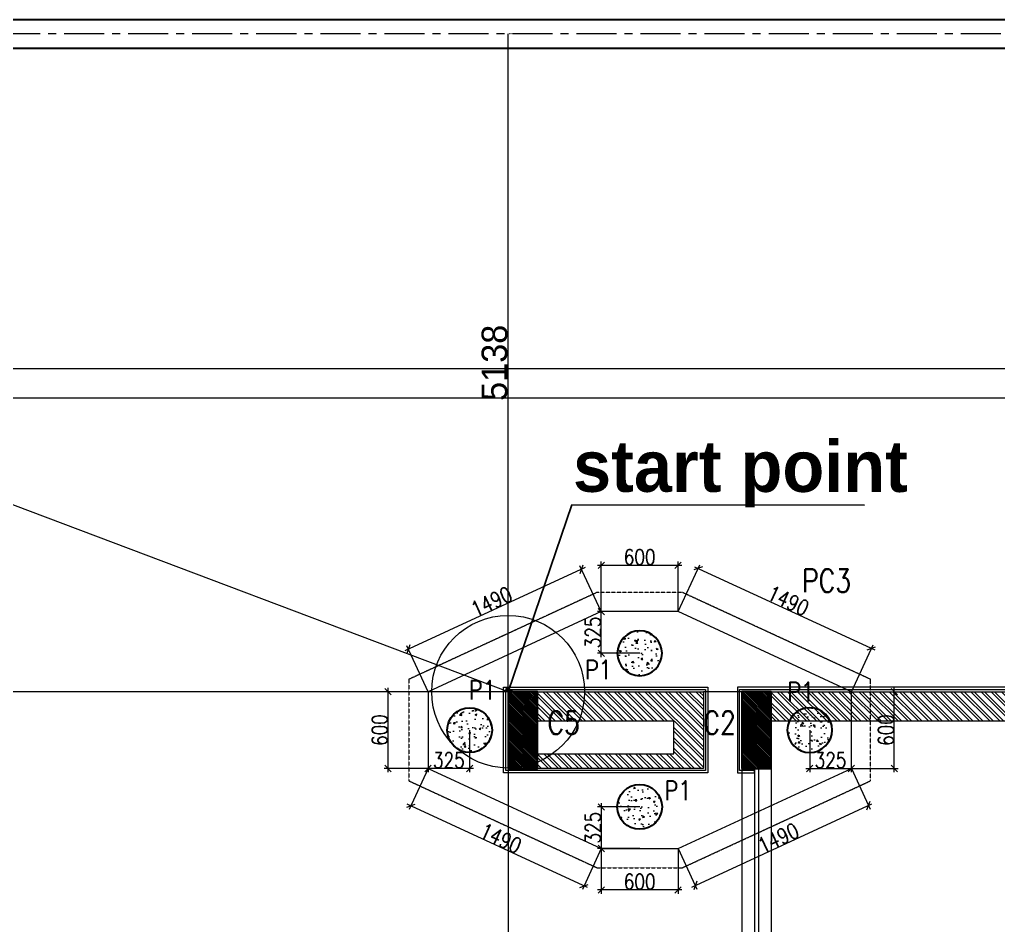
# Model space of a CAD drawing. Header units: metres. Extents: x 5205117 to 5948571, y 646915 to 1143748.
# Drawn here: x 5309238 to 5316880, y 801811 to 808887 of the extents above; entities that cross this region are included whole.
import ezdxf

# ---------------------------------------------------------------- set-up
doc = ezdxf.new("R2010")
doc.units = ezdxf.units.M
doc.header["$MEASUREMENT"] = 0
doc.header["$PDMODE"] = 35
doc.header["$PDSIZE"] = 10
for name, pattern in [('CENTER', [2, 1.25, -0.25, 0.25, -0.25]), ('DASHED', [0.75, 0.5, -0.25]), ('DOT2', [0.125, 0, -0.125]), ('HIDDEN', [0.375, 0.25, -0.125])]:
    doc.linetypes.add(name, pattern=pattern)
doc.layers.get('0').update_dxf_attribs({"color": 1, "linetype": 'DASHED', "lineweight": 30})
for name, color, linetype, lineweight in [('A-Center line', 1, 'CENTER', 9), ('dim start point', 10, 'Continuous', 0), ('plot 5', 7, 'Continuous', 30), ('road ht', 8, 'Continuous', 5), ('S-COLUMN & WALL', 5, 'Continuous', 30), ('S-COLUMN_H', 250, 'Continuous', 0), ('S-FOUND-EXCAVATION', 253, 'HIDDEN', 0), ('S-FOUND-FOOTING', 7, 'Continuous', 15), ('S-PILE', 96, 'Continuous', 30), ('S-TEXT', 7, 'Continuous', 0), ('S-TEXT COL.', 1, 'Continuous', 0), ('S-TEXT PILE', 7, 'Continuous', 0)]:
    doc.layers.add(name, color=color, linetype=linetype, lineweight=lineweight)
doc.layers.add('A-GF', color=8, linetype='Continuous', lineweight=0, transparency=0.5)
doc.styles.add('C-ROOM', font='arial.ttf')
doc.styles.add('CENTURY GOTHIC', font='GOTHIC.TTF')
doc.styles.add('SETU 1', font='romans.shx', dxfattribs={"width": 0.8})
doc.styles.get("Standard").update_dxf_attribs({"font": 'GOTHIC.TTF'})
doc.dimstyles.new('A-DIM 100', dxfattribs={"dimscale": 100, "dimtxt": 2.5, "dimasz": 1.5, "dimexe": 1, "dimexo": 1, "dimgap": 0.5, "dimtad": 1, "dimdec": 0, "dimrnd": 5, "dimzin": 3, "dimdsep": 46, "dimtxsty": 'C-ROOM', "dimblk1": 'ARCHTICK', "dimblk2": 'ARCHTICK', "dimsah": 1, "dimcen": 1.5, "dimdle": 1, "dimclrd": 256, "dimclre": 256, "dimclrt": 256, "dimadec": 0, "dimazin": 0, "dimtfac": 0.6, "dimtdec": 0, "dimtofl": 0, "dimtmove": 1, "dimatfit": 3, "dimfxl": 1, "dimtolj": 1, "dimtzin": 0, "dimlwd": -1, "dimlwe": -1, "dimarcsym": 0})
doc.dimstyles.get("Standard").update_dxf_attribs({"dimtxt": 2, "dimasz": 1, "dimexe": 0, "dimexo": 0, "dimgap": 0.1, "dimtad": 1, "dimdsep": 46, "dimtxsty": 'Standard', "dimblk": 'OBLIQUE', "dimcen": 0.1, "dimclrd": 256, "dimclre": 256, "dimclrt": 256, "dimadec": 0, "dimazin": 0, "dimtfac": 1, "dimtofl": 0, "dimtmove": 1, "dimatfit": 2, "dimldrblk": 'OPEN90', "dimfxl": 1, "dimtolj": 1, "dimtzin": 0, "dimlwd": -1, "dimlwe": -1, "dimarcsym": 0})
pattern_1 = [(45, (1999356.026596897, 443833.9590000218), (-6.629126073623882, 6.629126073623883), [])]

# ---------------------------------------------------------------- blocks, each defined once
blk = doc.blocks.new('GBFB')
at = {"layer": 'A-GF', "ltscale": 5}
h = blk.add_hatch(dxfattribs=at)
h.set_pattern_fill('ANSI32', color=256, scale=150)
h.set_pattern_definition([(45, (2305818.317735393, 430359.1083499617), (-39.7747564417433, 39.7747564417433), []), (45, (2305844.834239643, 430359.1083499617), (-39.7747564417433, 39.7747564417433), [])])
h.paths.add_polyline_path([(2613559.22199503, 713331.9033151702), (2613559.22199503, 714066.9033151699), (2618134.221995029, 714066.9033151697), (2618134.221995029, 713331.9033151702), (2618364.22199503, 713331.9033151702), (2618364.22199503, 713951.9033151697), (2621064.221995032, 713951.9033151699), (2621064.221995032, 713331.9033151702), (2621294.221995032, 713331.9033151702), (2621294.221995032, 714181.9033151697), (2612581.72199503, 714181.9033151699), (2612581.72199503, 714081.9033151702), (2612481.72199503, 714081.9033151702), (2612481.72199503, 714181.9033151702), (2611504.22199503, 714181.9033151699), (2611504.22199503, 712216.9033151701), (2613559.22199503, 712216.9033151701), (2613559.22199503, 712331.9033151701), (2611734.22199503, 712331.9033151701), (2611734.22199503, 713951.9033151697), (2613329.22199503, 713951.9033151697), (2613329.22199503, 713331.9033151702)])
h.paths.add_polyline_path([(2622409.221995032, 713556.90331517), (2622614.22199503, 713556.90331517), (2622614.22199503, 713951.9033151701), (2622409.221995032, 713951.9033151701)], flags=16)
h.paths.add_polyline_path([(2623099.221995032, 714181.9033151701), (2623099.221995032, 713951.9033151701), (2622729.22199503, 713951.9033151701), (2622729.22199503, 713556.9033151701), (2623099.221995032, 713556.9033151701), (2623099.221995032, 713441.9033151701), (2622409.221995032, 713441.9033151701), (2622409.221995032, 713331.9033151702), (2622294.221995032, 713331.9033151702), (2622294.221995032, 714181.9033151701)], flags=17)
h.paths.add_polyline_path([(2630534.22199503, 706806.9033151697), (2628524.22199503, 706806.9033151697), (2628524.22199503, 706181.9033151697), (2628409.22199503, 706181.9033151697), (2628409.22199503, 707036.9033151699), (2630764.22199503, 707036.9033151699), (2630764.22199503, 703411.9033151699), (2626104.22199503, 703411.9033151699), (2626104.22199503, 704011.9033151697), (2626704.22199503, 704011.9033151697), (2626704.22199503, 706806.9033151697), (2626104.22199503, 706806.9033151697), (2626104.22199503, 708786.9033151701), (2626934.221995029, 708786.9033151701), (2626934.221995029, 707036.9033151699), (2627384.22199503, 707036.9033151699), (2627384.22199503, 706806.9033151697), (2626934.221995029, 706806.9033151697), (2626934.221995029, 705281.9033151696), (2628524.22199503, 705281.9033151696), (2628524.22199503, 705051.9033151697), (2626934.221995029, 705051.9033151697), (2626934.221995029, 703641.9033151699), (2630534.22199503, 703641.9033151699)])
h.paths.add_polyline_path([(2626334.221995029, 714181.9033151701), (2627304.22199503, 714181.9033151701), (2627304.22199503, 713951.9033151701), (2626934.221995029, 713951.9033151701), (2626934.221995029, 711316.9033151701), (2628734.22199503, 711316.9033151701), (2628734.22199503, 711916.9033151701), (2628849.22199503, 711916.9033151701), (2628849.22199503, 711316.9033151701), (2630649.22199503, 711316.9033151701), (2630649.22199503, 711916.9033151701), (2630764.22199503, 711916.9033151699), (2630764.22199503, 711086.9033151701), (2618134.22199503, 711086.90331517), (2618134.221995029, 712331.9033151694), (2618364.22199503, 712331.9033151694), (2618364.22199503, 711316.9033151701), (2622294.221995032, 711316.9033151701), (2622294.221995032, 712431.9033151697), (2622409.221995032, 712431.9033151697), (2622409.221995032, 711316.9033151703), (2625159.22199503, 711316.9033151703), (2625159.22199503, 712531.9033151702), (2625274.22199503, 712531.9033151702), (2625274.22199503, 711316.9033151703), (2626704.22199503, 711316.9033151701), (2626704.22199503, 713441.9033151701), (2625274.22199503, 713441.9033151701), (2625274.22199503, 713331.9033151702), (2625159.22199503, 713331.9033151702), (2625159.22199503, 713556.9033151701), (2626704.22199503, 713556.9033151701), (2626704.22199503, 713951.9033151701), (2626334.221995029, 713951.9033151701)])
h.paths.add_polyline_path([(2613029.22199503, 703411.9033151699), (2613029.22199503, 704011.9033151697), (2611504.22199503, 704011.9033151697), (2611504.22199503, 703411.9033151699)])
h.paths.add_polyline_path([(2613329.22199503, 703411.9033151699), (2618964.22199503, 703411.9033151696), (2618964.22199503, 704011.9033151697), (2618134.221995029, 704011.9033151697), (2618134.221995029, 703641.9033151696), (2613559.22199503, 703641.9033151699), (2613559.22199503, 704011.9033151697), (2613329.22199503, 704011.9033151697)])
h.paths.add_polyline_path([(2618364.22199503, 703896.9033151696), (2618364.22199503, 703641.9033151696), (2618849.22199503, 703641.9033151696), (2618849.22199503, 703896.9033151696)], flags=16)
h.paths.add_polyline_path([(2611734.22199503, 703641.9033151699), (2611734.22199503, 703896.9033151699), (2612799.221995029, 703896.9033151699), (2612799.221995029, 703641.9033151699)], flags=16)
h.paths.add_polyline_path([(2618964.22199503, 706806.9033151697), (2618964.22199503, 708786.9033151701), (2618134.221995029, 708786.9033151701), (2618134.221995029, 706806.9033151697)])
h.paths.add_polyline_path([(2618849.22199503, 707036.9033151696), (2618849.22199503, 708556.9033151699), (2618364.22199503, 708556.9033151699), (2618364.22199503, 707036.9033151696)], flags=16)
h.paths.add_polyline_path([(2635594.22199503, 714181.9033151701), (2628204.22199503, 714181.9033151701), (2628204.22199503, 713951.9033151701), (2628734.22199503, 713951.9033151701), (2628734.22199503, 712816.9033151701), (2628849.22199503, 712816.9033151701), (2628849.22199503, 713951.9033151701), (2630649.22199503, 713951.9033151701), (2630649.22199503, 712916.9033151701), (2630764.22199503, 712916.9033151701), (2630764.22199503, 713951.9033151701), (2635364.221995029, 713951.9033151701), (2635364.221995029, 713581.9033151701), (2635594.22199503, 713581.9033151701)])
h.paths.add_polyline_path([(2613559.22199503, 710716.9033151702), (2613559.22199503, 711316.9033151701), (2611504.22199503, 711316.9033151701), (2611504.22199503, 710716.9033151702)])
h.paths.add_polyline_path([(2613329.22199503, 710831.9033151701), (2613329.22199503, 711086.9033151701), (2611734.22199503, 711086.9033151701), (2611734.22199503, 710831.9033151701)], flags=16)
h.paths.add_polyline_path([(2635364.221995029, 709856.9033151701), (2630764.22199503, 709856.9033151701), (2630764.22199503, 708556.9033151699), (2630534.22199503, 708556.9033151699), (2630534.22199503, 710086.9033151702), (2635364.221995029, 710086.9033151702), (2635364.221995029, 710456.9033151701), (2635594.22199503, 710456.9033151701), (2635594.22199503, 709856.9033151701)])
h.paths.add_polyline_path([(2626219.22199503, 707036.9033151699), (2626704.22199503, 707036.9033151699), (2626704.22199503, 708556.9033151699), (2626219.22199503, 708556.9033151699)], flags=16)
h.paths.add_polyline_path([(2637419.22199503, 709856.9033151701), (2635894.22199503, 709856.9033151701), (2635894.22199503, 710456.9033151701), (2637419.22199503, 710456.9033151701)])
h.paths.add_polyline_path([(2637189.22199503, 710086.9033151702), (2636009.22199503, 710086.9033151702), (2636009.22199503, 710341.9033151701), (2637189.22199503, 710341.9033151701)], flags=16)
h.paths.add_polyline_path([(2637419.22199503, 714181.9033151699), (2635894.22199503, 714181.9033151699), (2635894.22199503, 713581.9033151699), (2637419.22199503, 713581.9033151699)])
h.paths.add_polyline_path([(2637189.22199503, 713951.90331517), (2636009.22199503, 713951.90331517), (2636009.22199503, 713696.90331517), (2637189.22199503, 713696.90331517)], flags=16)
h.paths.add_polyline_path([(2633144.22199503, 709556.9033151702), (2633144.22199503, 708556.9033151699), (2632914.221995029, 708556.9033151699), (2632914.221995029, 709556.9033151702)], flags=0)
h.paths.add_polyline_path([(2633144.22199503, 703411.9033151699), (2632914.221995029, 703411.9033151699), (2632914.221995029, 707036.9033151699), (2633144.22199503, 707036.9033151699)])
h.paths.add_polyline_path([(2626704.22199503, 703896.9033151696), (2626219.22199503, 703896.9033151696), (2626219.22199503, 703641.9033151699), (2626704.22199503, 703641.9033151699)], flags=16)
at = {"layer": 'A-GF', "ltscale": 100}
h = blk.add_hatch(dxfattribs=at)
h.set_pattern_fill('ANSI31', color=256, scale=75)
h.set_pattern_definition(pattern_1)
h.paths.add_polyline_path([(2611734.22199503, 704011.9033151701), (2611504.22199503, 704011.9033151701), (2611504.22199503, 703411.9033151701), (2611734.22199503, 703411.9033151701)])
h = blk.add_hatch(dxfattribs=at)
h.set_pattern_fill('ANSI31', color=256, scale=75)
h.set_pattern_definition(pattern_1)
h.paths.add_polyline_path([(2613559.22199503, 704011.9033151701), (2613329.22199503, 704011.9033151701), (2613329.22199503, 703411.9033151701), (2613559.22199503, 703411.9033151701)])
at = {"layer": 'A-GF', "ltscale": 5}
for p, q in [((2611504.22199503, 704011.9033151697), (2611504.22199503, 710716.9033151702)), ((2611504.22199503, 704011.9033151697), (2611504.22199503, 710716.9033151702)), ((2613329.22199503, 704011.9033151697), (2613329.22199503, 710716.9033151702)), ((2613429.22199503, 704011.9033151697), (2613429.22199503, 710716.9033151702)), ((2613459.22199503, 704011.9033151697), (2613459.22199503, 710716.9033151702)), ((2613559.22199503, 704011.9033151697), (2613559.22199503, 710716.9033151702)), ((2613329.22199503, 703411.9033151699), (2613029.22199503, 703411.9033151699)), ((2613329.22199503, 703411.9033151699), (2613029.22199503, 703411.9033151699))]:
    blk.add_line(p, q, dxfattribs=at)
for points in [[(2613064.221995029, 704046.9033151701), (2611469.221995029, 704046.9033151701), (2611469.221995029, 703376.9033151701), (2613064.221995029, 703376.9033151701)], [(2613046.22199503, 704028.9033151701), (2611487.22199503, 704028.9033151701), (2611487.22199503, 703394.9033151701), (2613046.22199503, 703394.9033151701)], [(2613029.22199503, 703411.9033151699), (2613029.22199503, 704011.9033151697), (2611504.22199503, 704011.9033151697), (2611504.22199503, 703411.9033151699)], [(2613329.22199503, 703411.9033151699), (2618964.22199503, 703411.9033151696), (2618964.22199503, 704011.9033151697), (2618134.221995029, 704011.9033151697), (2618134.221995029, 703641.9033151696), (2613559.22199503, 703641.9033151699), (2613559.22199503, 704011.9033151697), (2613329.22199503, 704011.9033151697)], [(2611734.22199503, 703641.9033151699), (2611734.22199503, 703896.9033151699), (2612799.221995029, 703896.9033151699), (2612799.221995029, 703641.9033151699)]]:
    blk.add_lwpolyline(points, close=True, dxfattribs=at)
at = {"layer": 'A-GF', "ltscale": 5, "flags": 128}
for points in [[(2618264.22199503, 704028.9033151701), (2618264.22199503, 704046.9033151701), (2618999.221995029, 704046.9033151701), (2618999.22199503, 703376.9033151699), (2613294.22199503, 703376.9033151699), (2613294.22199503, 704046.9033151701), (2613429.22199503, 704046.9033151701), (2613429.22199503, 704028.9033151701), (2613312.22199503, 704028.9033151701), (2613312.22199503, 703394.9033151697), (2618981.22199503, 703394.9033151699), (2618981.22199503, 704028.9033151701)], [(2611734.22199503, 704011.9033151701), (2611504.22199503, 704011.9033151701), (2611504.22199503, 703411.9033151701), (2611734.22199503, 703411.9033151701)], [(2613559.22199503, 704011.9033151701), (2613329.22199503, 704011.9033151701), (2613329.22199503, 703411.9033151701), (2613559.22199503, 703411.9033151701)]]:
    blk.add_lwpolyline(points, close=True, dxfattribs=at)
blk = doc.blocks.new('P2')
at = {"layer": 'S-PILE', "lineweight": 0}
h = blk.add_hatch(dxfattribs=at)
h.set_pattern_fill('AR-CONC', color=256, scale=20)
h.set_pattern_definition([(50, (0, 0), (143.4520365201507, -12.55042699651902), [15, -165]), (355, (0, 0), (-27.7502667226, 150.4384267400024), [12, -132]), (100.45144446, (11.9543362, -1.0458688), (115.7017693454224, 137.8879981937259), [12.74803839999999, -140.2284223999999]), (46.1842, (0, 40), (213.4482661343145, -33.10385615861531), [22.5, -247.5]), (96.63563549000003, (17.787349, 37.2413386), (186.9323891348456, 194.8237201549101), [19.1220684, -210.3427519999999]), (351.18416399, (0, 40), (186.9323890109546, 194.823720053998), [18, -198.0000002]), (21, (20, 30), (119.3814104236923, -80.52377813306776), [15, -165]), (326, (20, 30), (48.66306638431634, 145.0300090093706), [12, -132]), (71.45144474, (29.94845080000001, 23.2896852), (168.0444753459942, 64.50623056127077), [12.748038, -140.2284224]), (37.5, (0, 0), (2.431971063458133, 66.5787707662623), [0, -130.4, 0, -134, 0, -132.5]), (7.499999999999999, (0, 0), (52.61390748842972, 78.88234237647205), [0, -76.39999999999999, 0, -127.4, 0, -50.5]), (327.5, (-44.59999999999999, 0), (106.7644872344818, -4.510974346875951), [0, -50, 0, -156, 0, -207]), (317.5, (-64.6, 0), (116.6372338684772, 20.02099646646354), [0, -65, 0, -103.6, 0, -147])])
edge = h.paths.add_edge_path()
edge.add_arc((0, 0), 175, 0, 360)
at = {"layer": 'S-PILE'}
blk.add_circle((0, 0), 175, dxfattribs=at)
blk = doc.blocks.new('_Oblique')
at = {"color": 0, "linetype": 'ByBlock', "lineweight": -2}
blk.add_line((-0.5, -0.5), (0.5, 0.5), dxfattribs=at)
blk = doc.blocks.new('*D556')
at = {"layer": 'Defpoints', "color": 0, "transparency": 16777216}
for p in [(5314378.890053574, 804261.5305656426), (5315888.002251419, 803975.2557980504), (5315731.486001935, 803636.5305919457)]:
    blk.add_point(p, dxfattribs=at)
at = {"layer": 'S-TEXT', "color": 9, "transparency": 16777216}
for p, q in [((5314378.890053574, 804261.5305656426), (5314547.990079611, 804627.4889971832)), ((5315731.486001935, 803636.5305919457), (5315900.586027972, 804002.4890234864))]:
    blk.add_line(p, q, dxfattribs=at)
at = {"layer": 'S-TEXT', "transparency": 16777216}
blk.add_line((5314508.173077622, 804612.8395483005), (5315915.235476856, 803962.672021497), dxfattribs=at)
at = {"layer": 'S-TEXT', "transparency": 16777216, "xscale": 50, "yscale": 50, "zscale": 50}
for p, rotation in [((5314535.406303058, 804600.2557717471), 155.199549599426), ((5315888.002251419, 803975.2557980504), 335.1995495994261)]:
    blk.add_blockref('_Oblique', p, dxfattribs=dict(at, rotation=rotation))
at = {"layer": 'S-TEXT', "color": 0, "lineweight": 0, "transparency": 16777216, "insert": (5315238.969126437, 804346.7611066771), "char_height": 120, "attachment_point": 5, "rotation": 335.19954959942606, "style": 'SETU 1'}
blk.add_mtext('\\A1;1490', dxfattribs=at)
blk = doc.blocks.new('*D557')
at = {"layer": 'Defpoints', "color": 0, "transparency": 16777216}
for p in [(5315731.486001935, 803036.5305919461), (5315865.304186376, 802746.9274852128), (5314378.890053574, 802411.5306182494)]:
    blk.add_point(p, dxfattribs=at)
at = {"layer": 'S-TEXT', "color": 9, "transparency": 16777216}
for p, q in [((5315731.486001935, 803036.5305919461), (5315877.887962929, 802719.6942597766)), ((5314378.890053574, 802411.5306182494), (5314525.292014568, 802094.6942860801))]:
    blk.add_line(p, q, dxfattribs=at)
at = {"layer": 'S-TEXT', "transparency": 16777216}
blk.add_line((5314485.475012579, 802109.3437349625), (5315892.537411811, 802759.5112617664), dxfattribs=at)
at = {"layer": 'S-TEXT', "transparency": 16777216, "xscale": 50, "yscale": 50, "zscale": 50}
for p, rotation in [((5315865.304186376, 802746.9274852128), 24.80045040058613), ((5314512.708238015, 802121.9275115161), 204.8004504005861)]:
    blk.add_blockref('_Oblique', p, dxfattribs=dict(at, rotation=rotation))
at = {"layer": 'S-TEXT', "color": 0, "lineweight": 0, "transparency": 16777216, "insert": (5315161.741362997, 802493.432820143), "char_height": 120, "attachment_point": 5, "rotation": 24.800450400586133, "style": 'SETU 1'}
blk.add_mtext('\\A1;1490', dxfattribs=at)
blk = doc.blocks.new('*D558')
at = {"layer": 'Defpoints', "color": 0, "transparency": 16777216}
for p in [(5312426.486001934, 803036.5305919457), (5312291.450367332, 802744.3341966877), (5313778.890053574, 802411.5306182491)]:
    blk.add_point(p, dxfattribs=at)
at = {"layer": 'S-TEXT', "color": 9, "transparency": 16777216}
for p, q in [((5312426.486001934, 803036.5305919457), (5312278.865119444, 802717.1016511656)), ((5313778.890053574, 802411.5306182491), (5313631.269171085, 802092.1016774691))]:
    blk.add_line(p, q, dxfattribs=at)
at = {"layer": 'S-TEXT', "transparency": 16777216}
blk.add_line((5313671.086964493, 802106.7489751031), (5312264.217821812, 802756.9194445758), dxfattribs=at)
at = {"layer": 'S-TEXT', "transparency": 16777216, "xscale": 50, "yscale": 50, "zscale": 50}
for p, rotation in [((5312291.450367332, 802744.3341966877), 155.1964540306942), ((5313643.854418972, 802119.3342229913), 335.1964540306942)]:
    blk.add_blockref('_Oblique', p, dxfattribs=dict(at, rotation=rotation))
at = {"layer": 'S-TEXT', "color": 0, "lineweight": 0, "transparency": 16777216, "insert": (5312994.920430244, 802490.8380584696), "char_height": 120, "attachment_point": 5, "rotation": 335.1964540306942, "style": 'SETU 1'}
blk.add_mtext('\\A1;1490', dxfattribs=at)
blk = doc.blocks.new('*D559')
at = {"layer": 'Defpoints', "color": 0, "transparency": 16777216}
for p in [(5313778.890053574, 804261.5305656426), (5312273.131973885, 803968.3651801039), (5312426.486001935, 803636.5305919457)]:
    blk.add_point(p, dxfattribs=at)
at = {"layer": 'S-TEXT', "color": 9, "transparency": 16777216}
for p, q in [((5313778.890053574, 804261.5305656426), (5313612.950777637, 804620.5976993222)), ((5312426.486001935, 803636.5305919457), (5312260.546725997, 803995.5977256253))]:
    blk.add_line(p, q, dxfattribs=at)
at = {"layer": 'S-TEXT', "transparency": 16777216}
blk.add_line((5313652.768571046, 804605.9504016886), (5312245.899428363, 803955.779932216), dxfattribs=at)
at = {"layer": 'S-TEXT', "transparency": 16777216, "xscale": 50, "yscale": 50, "zscale": 50}
for p, rotation in [((5313625.536025524, 804593.3651538005), 24.80354596930982), ((5312273.131973885, 803968.3651801039), 204.8035459693099)]:
    blk.add_blockref('_Oblique', p, dxfattribs=dict(at, rotation=rotation))
at = {"layer": 'S-TEXT', "color": 0, "lineweight": 0, "transparency": 16777216, "insert": (5312922.065962614, 804339.8690155827), "char_height": 120, "attachment_point": 5, "rotation": 24.803545969309845, "style": 'SETU 1'}
blk.add_mtext('\\A1;1490', dxfattribs=at)
blk = doc.blocks.new('*D560')
at = {"layer": 'Defpoints', "color": 0, "transparency": 16777216}
for p in [(5315731.486001936, 803636.5305919464), (5316066.857011541, 803636.5305919464), (5315731.486001936, 803036.5305919469)]:
    blk.add_point(p, dxfattribs=at)
at = {"layer": 'S-TEXT', "color": 9, "transparency": 16777216}
for p, q in [((5315731.486001936, 803636.5305919464), (5316096.857011541, 803636.5305919464)), ((5315731.486001936, 803036.5305919469), (5316096.857011541, 803036.5305919469))]:
    blk.add_line(p, q, dxfattribs=at)
at = {"layer": 'S-TEXT', "transparency": 16777216}
blk.add_line((5316066.857011541, 803006.5305919469), (5316066.857011541, 803666.5305919464), dxfattribs=at)
at = {"layer": 'S-TEXT', "transparency": 16777216, "xscale": 50, "yscale": 50, "zscale": 50}
for p, rotation in [((5316066.857011541, 803636.5305919464), 90), ((5316066.857011541, 803036.5305919469), 270)]:
    blk.add_blockref('_Oblique', p, dxfattribs=dict(at, rotation=rotation))
at = {"layer": 'S-TEXT', "color": 0, "lineweight": 0, "transparency": 16777216, "insert": (5316001.857011541, 803336.5305919449), "char_height": 120, "attachment_point": 5, "rotation": 90, "style": 'SETU 1'}
blk.add_mtext('\\A1;600', dxfattribs=at)
blk = doc.blocks.new('*D561')
at = {"layer": 'Defpoints', "color": 0, "transparency": 16777216}
for p in [(5312114.328504017, 803636.5305919464), (5312426.486001936, 803636.5305919464), (5312426.486001936, 803036.5305919463)]:
    blk.add_point(p, dxfattribs=at)
at = {"layer": 'S-TEXT', "color": 9, "transparency": 16777216}
for p, q in [((5312426.486001936, 803636.5305919464), (5312084.328504019, 803636.5305919464)), ((5312426.486001936, 803036.5305919463), (5312084.328504019, 803036.5305919463))]:
    blk.add_line(p, q, dxfattribs=at)
at = {"layer": 'S-TEXT', "transparency": 16777216}
blk.add_line((5312114.328504017, 803006.5305919462), (5312114.328504017, 803666.5305919464), dxfattribs=at)
at = {"layer": 'S-TEXT', "transparency": 16777216, "xscale": 50, "yscale": 50, "zscale": 50}
for p, rotation in [((5312114.328504017, 803636.5305919464), 90), ((5312114.328504017, 803036.5305919463), 270)]:
    blk.add_blockref('_Oblique', p, dxfattribs=dict(at, rotation=rotation))
at = {"layer": 'S-TEXT', "color": 0, "lineweight": 0, "transparency": 16777216, "insert": (5312049.328504017, 803336.5305919446), "char_height": 120, "attachment_point": 5, "rotation": 90, "style": 'SETU 1'}
blk.add_mtext('\\A1;600', dxfattribs=at)
blk = doc.blocks.new('*D562')
at = {"layer": 'Defpoints', "color": 0, "transparency": 16777216}
for p in [(5313778.890053574, 802411.5306182492), (5314378.890053574, 802411.5306182492), (5313778.890053574, 802087.8309846674)]:
    blk.add_point(p, dxfattribs=at)
at = {"layer": 'S-TEXT', "color": 9, "transparency": 16777216}
for p, q in [((5313778.890053574, 802411.5306182492), (5313778.890053574, 802057.8309846674)), ((5314378.890053574, 802411.5306182492), (5314378.890053574, 802057.8309846674))]:
    blk.add_line(p, q, dxfattribs=at)
at = {"layer": 'S-TEXT', "transparency": 16777216}
blk.add_line((5314408.890053575, 802087.8309846674), (5313748.890053574, 802087.8309846674), dxfattribs=at)
at = {"layer": 'S-TEXT', "transparency": 16777216, "xscale": 50, "yscale": 50, "zscale": 50, "rotation": 180}
blk.add_blockref('_Oblique', (5313778.890053574, 802087.8309846674), dxfattribs=at)
at = {"layer": 'S-TEXT', "transparency": 16777216, "xscale": 50, "yscale": 50, "zscale": 50}
blk.add_blockref('_Oblique', (5314378.890053574, 802087.8309846674), dxfattribs=at)
at = {"layer": 'S-TEXT', "color": 0, "lineweight": 0, "transparency": 16777216, "insert": (5314078.890053574, 802152.8309846674), "char_height": 120, "attachment_point": 5, "style": 'SETU 1'}
blk.add_mtext('\\A1;600', dxfattribs=at)
blk = doc.blocks.new('*D563')
at = {"layer": 'Defpoints', "color": 0, "transparency": 16777216}
for p in [(5313778.890053574, 804623.2840214001), (5313778.890053574, 804261.5305656428), (5314378.890053574, 804261.5305656428)]:
    blk.add_point(p, dxfattribs=at)
at = {"layer": 'S-TEXT', "transparency": 16777216}
blk.add_line((5314408.890053575, 804623.2840214001), (5313748.890053574, 804623.2840214001), dxfattribs=at)
at = {"layer": 'S-TEXT', "color": 9, "transparency": 16777216}
for p, q in [((5313778.890053574, 804261.5305656428), (5313778.890053574, 804653.2840214001)), ((5314378.890053574, 804261.5305656428), (5314378.890053574, 804653.2840214001))]:
    blk.add_line(p, q, dxfattribs=at)
at = {"layer": 'S-TEXT', "transparency": 16777216, "xscale": 50, "yscale": 50, "zscale": 50, "rotation": 180}
blk.add_blockref('_Oblique', (5313778.890053574, 804623.2840214001), dxfattribs=at)
at = {"layer": 'S-TEXT', "transparency": 16777216, "xscale": 50, "yscale": 50, "zscale": 50}
blk.add_blockref('_Oblique', (5314378.890053574, 804623.2840214001), dxfattribs=at)
at = {"layer": 'S-TEXT', "color": 0, "lineweight": 0, "transparency": 16777216, "insert": (5314078.890053574, 804688.2840214001), "char_height": 120, "attachment_point": 5, "style": 'SETU 1'}
blk.add_mtext('\\A1;600', dxfattribs=at)
blk = doc.blocks.new('*D536')
at = {"layer": 'Defpoints', "color": 0, "transparency": 16777216}
for p in [(5313778.890053592, 804261.5305656433), (5314078.890053576, 804261.5305656433), (5314078.890053576, 803936.5305656433)]:
    blk.add_point(p, dxfattribs=at)
at = {"layer": 'S-TEXT', "color": 9, "transparency": 16777216}
for p, q in [((5314078.890053576, 804261.5305656433), (5313748.890053592, 804261.5305656433)), ((5314078.890053576, 803936.5305656433), (5313748.890053592, 803936.5305656433))]:
    blk.add_line(p, q, dxfattribs=at)
at = {"layer": 'S-TEXT', "transparency": 16777216}
blk.add_line((5313778.890053592, 803906.5305656435), (5313778.890053592, 804291.5305656435), dxfattribs=at)
at = {"layer": 'S-TEXT', "transparency": 16777216, "xscale": 50, "yscale": 50, "zscale": 50}
for p, rotation in [((5313778.890053592, 804261.5305656433), 90), ((5313778.890053592, 803936.5305656433), 270)]:
    blk.add_blockref('_Oblique', p, dxfattribs=dict(at, rotation=rotation))
at = {"layer": 'S-TEXT', "color": 0, "lineweight": 0, "transparency": 16777216, "insert": (5313713.890053592, 804099.0305656416), "char_height": 120, "attachment_point": 5, "rotation": 90, "style": 'SETU 1'}
blk.add_mtext('\\A1;325', dxfattribs=at)
blk = doc.blocks.new('*D537')
at = {"layer": 'Defpoints', "color": 0, "transparency": 16777216}
for p in [(5314078.890053576, 802736.5306182506), (5313778.890053595, 802411.5306182507), (5314078.890053576, 802411.5306182507)]:
    blk.add_point(p, dxfattribs=at)
at = {"layer": 'S-TEXT', "color": 9, "transparency": 16777216}
for p, q in [((5314078.890053576, 802736.5306182506), (5313748.890053594, 802736.5306182506)), ((5314078.890053576, 802411.5306182507), (5313748.890053594, 802411.5306182507))]:
    blk.add_line(p, q, dxfattribs=at)
at = {"layer": 'S-TEXT', "transparency": 16777216}
blk.add_line((5313778.890053595, 802766.5306182505), (5313778.890053595, 802381.5306182505), dxfattribs=at)
at = {"layer": 'S-TEXT', "transparency": 16777216, "xscale": 50, "yscale": 50, "zscale": 50}
for p, rotation in [((5313778.890053595, 802736.5306182506), 90), ((5313778.890053595, 802411.5306182507), 270)]:
    blk.add_blockref('_Oblique', p, dxfattribs=dict(at, rotation=rotation))
at = {"layer": 'S-TEXT', "color": 0, "lineweight": 0, "transparency": 16777216, "insert": (5313713.890053593, 802574.0306182489), "char_height": 120, "attachment_point": 5, "rotation": 90, "style": 'SETU 1'}
blk.add_mtext('\\A1;325', dxfattribs=at)
blk = doc.blocks.new('*D538')
at = {"layer": 'Defpoints', "color": 0, "transparency": 16777216}
for p in [(5312426.486001935, 803336.5305919463), (5312751.486001935, 803336.5305919463), (5312426.486001935, 803036.5305919461)]:
    blk.add_point(p, dxfattribs=at)
at = {"layer": 'S-TEXT', "color": 9, "transparency": 16777216}
for p, q in [((5312426.486001935, 803336.5305919463), (5312426.486001935, 803006.5305919462)), ((5312751.486001935, 803336.5305919463), (5312751.486001935, 803006.5305919462))]:
    blk.add_line(p, q, dxfattribs=at)
at = {"layer": 'S-TEXT', "transparency": 16777216}
blk.add_line((5312781.486001934, 803036.5305919461), (5312396.486001935, 803036.5305919461), dxfattribs=at)
at = {"layer": 'S-TEXT', "transparency": 16777216, "xscale": 50, "yscale": 50, "zscale": 50, "rotation": 180}
blk.add_blockref('_Oblique', (5312426.486001935, 803036.5305919461), dxfattribs=at)
at = {"layer": 'S-TEXT', "transparency": 16777216, "xscale": 50, "yscale": 50, "zscale": 50}
blk.add_blockref('_Oblique', (5312751.486001935, 803036.5305919461), dxfattribs=at)
at = {"layer": 'S-TEXT', "color": 0, "lineweight": 0, "transparency": 16777216, "insert": (5312588.986001935, 803101.5305919462), "char_height": 120, "attachment_point": 5, "style": 'SETU 1'}
blk.add_mtext('\\A1;325', dxfattribs=at)
blk = doc.blocks.new('*D539')
at = {"layer": 'Defpoints', "color": 0, "transparency": 16777216}
for p in [(5315406.294105212, 803336.5305919463), (5315731.294105212, 803336.5305919463), (5315731.294105212, 803036.5305919461)]:
    blk.add_point(p, dxfattribs=at)
at = {"layer": 'S-TEXT', "color": 9, "transparency": 16777216}
for p, q in [((5315406.294105212, 803336.5305919463), (5315406.294105212, 803006.5305919462)), ((5315731.294105212, 803336.5305919463), (5315731.294105212, 803006.5305919462))]:
    blk.add_line(p, q, dxfattribs=at)
at = {"layer": 'S-TEXT', "transparency": 16777216}
blk.add_line((5315376.294105212, 803036.5305919461), (5315761.294105213, 803036.5305919461), dxfattribs=at)
at = {"layer": 'S-TEXT', "transparency": 16777216, "xscale": 50, "yscale": 50, "zscale": 50, "rotation": 180}
blk.add_blockref('_Oblique', (5315406.294105212, 803036.5305919461), dxfattribs=at)
at = {"layer": 'S-TEXT', "transparency": 16777216, "xscale": 50, "yscale": 50, "zscale": 50}
blk.add_blockref('_Oblique', (5315731.294105212, 803036.5305919461), dxfattribs=at)
at = {"layer": 'S-TEXT', "color": 0, "lineweight": 0, "transparency": 16777216, "insert": (5315568.794105212, 803101.5305919462), "char_height": 120, "attachment_point": 5, "style": 'SETU 1'}
blk.add_mtext('\\A1;325', dxfattribs=at)
blk = doc.blocks.new('jhgduhguix')
at = {"layer": 'A-GF', "ltscale": 5}
h = blk.add_hatch(dxfattribs=at)
h.set_pattern_fill('ANSI32', color=256, scale=150000)
h.set_pattern_definition([(45, (-82319456.2837868, -220251060.7751663), (-39774.7564417433, 39774.7564417433), []), (45, (-82292939.77953625, -220251060.7751663), (-39774.7564417433, 39774.7564417433), [])])
h.paths.add_polyline_path([(5087447.780857086, 780270.4902853967), (5087447.780857086, 779535.4902853965), (5092022.780857086, 779535.4902853965), (5092022.780857086, 780270.4902853967), (5092252.780856132, 780270.4902853967), (5092252.780856132, 779650.4902853967), (5094952.780857086, 779650.4902853967), (5094952.780857086, 780270.4902853967), (5095182.780856132, 780270.4902853967), (5095182.780856132, 779420.4902853966), (5087217.780856132, 779420.4902853966), (5087217.780856132, 779535.4902853965), (5086917.780857086, 779535.4902853965), (5086917.780857086, 779420.4902853966), (5086470.280857086, 779420.4902853966), (5086470.280857086, 779520.4902853966), (5086370.280856132, 779520.4902853966), (5086370.280856132, 779420.4902853966), (5085392.780856132, 779420.4902853966), (5085392.780856132, 781385.4902853965), (5087447.780857086, 781385.4902853965), (5087447.780857086, 781270.4902853965), (5085622.780857086, 781270.4902853965), (5085622.780857086, 779650.4902853967), (5087217.780856132, 779650.4902853967), (5087217.780856132, 780270.4902853967)])
h.paths.add_polyline_path([(5096782.780857086, 779420.4902853966), (5096782.780857086, 779650.4902853967), (5096297.780856132, 779650.4902853967), (5096297.780856132, 780045.4902853966), (5097372.780857086, 780045.4902853966), (5097372.780857086, 780275.4902853966), (5096297.780856132, 780275.4902853966), (5096182.780856132, 780275.4902853966), (5096182.780856132, 779420.4902853966)], flags=17)
h.paths.add_polyline_path([(5104422.780856133, 786775.4902853966), (5102412.780857086, 786775.4902853966), (5102412.780857086, 787400.4902853966), (5102297.780856132, 787400.4902853966), (5102297.780856132, 786545.4902853966), (5104652.780857086, 786545.4902853966), (5104652.780857086, 790170.4902853966), (5099992.780857085, 790170.4902853966), (5099992.780857085, 789570.4902853966), (5100592.780856133, 789570.4902853966), (5100592.780856133, 786775.4902853966), (5099992.780857085, 786775.4902853966), (5099992.780857085, 784815.4902853966), (5100822.780857086, 784815.4902853966), (5100822.780857086, 786545.4902853966), (5101297.780856133, 786545.4902853966), (5101297.780856133, 786775.4902853966), (5100822.780857086, 786775.4902853966), (5100822.780857086, 788300.4902855159), (5102412.780857086, 788300.4902855159), (5102412.780857086, 788530.4902853966), (5100822.780857086, 788530.4902853966), (5100822.780857086, 789940.4902853966), (5104422.780856133, 789940.4902853966)])
h.paths.add_polyline_path([(5100222.780856133, 779420.4902853966), (5101422.780856132, 779420.4902853966), (5101422.780856132, 779650.4902853967), (5100822.780857086, 779650.4902853967), (5100822.780857086, 782400.4902853966), (5102622.780857086, 782400.4902853966), (5102622.780857086, 781600.4902853966), (5102737.780857086, 781600.4902853966), (5102737.780857086, 782400.4902853966), (5104537.780857086, 782400.4902853966), (5104537.780857086, 781600.4902853966), (5104652.780857086, 781600.4902853966), (5104652.780857086, 782515.4902853966), (5092022.780857086, 782515.4902853966), (5092022.780857086, 781270.4902853965), (5092252.780856132, 781270.4902853965), (5092252.780856132, 782285.4902853966), (5096182.780856132, 782285.4902853966), (5096182.780856132, 781175.4902855158), (5096297.780856132, 781175.4902855158), (5096297.780856132, 782285.4902853966), (5099047.780856132, 782285.4902853966), (5099047.780856132, 781075.4902853966), (5099162.780857086, 781075.4902853966), (5099162.780857086, 782285.4902853966), (5100592.780856133, 782285.4902853966), (5100592.780856133, 780275.4902853966), (5099162.780857086, 780275.4902853966), (5097972.780856133, 780275.4902853966), (5097972.780856133, 780045.4902853966), (5100592.780856133, 780045.4902853966), (5100592.780856133, 779650.4902853967), (5100222.780856133, 779650.4902853967)])
h.paths.add_polyline_path([(5086917.780857086, 790170.4902853966), (5086917.780857086, 789570.4902853966), (5085392.780856132, 789570.4902853966), (5085392.780856132, 790170.4902853966)])
h.paths.add_polyline_path([(5087217.780856132, 790170.4902853966), (5092852.780857086, 790170.4902853966), (5092852.780857086, 789570.4902853966), (5092022.780857086, 789570.4902853966), (5092022.780857086, 789940.4902853966), (5087447.780857086, 789940.4902853966), (5087447.780857086, 789570.4902853966), (5087217.780856132, 789570.4902853966)])
h.paths.add_polyline_path([(5092252.780856132, 789685.4902853966), (5092252.780856132, 789940.4902853966), (5092737.780857087, 789940.4902853966), (5092737.780857087, 789685.4902853966)], flags=16)
h.paths.add_polyline_path([(5085622.780857086, 789940.4902853966), (5085622.780857086, 789685.4902853966), (5086687.780857086, 789685.4902853966), (5086687.780857086, 789940.4902853966)], flags=16)
h.paths.add_polyline_path([(5092852.780857086, 786775.4902853966), (5092852.780857086, 784815.4902853966), (5092022.780857086, 784815.4902853966), (5092022.780857086, 786775.4902853966)])
h.paths.add_polyline_path([(5092737.780857087, 786545.4902853966), (5092737.780857087, 785045.4902853965), (5092252.780856132, 785045.4902853965), (5092252.780856132, 786545.4902853966)], flags=16)
h.paths.add_polyline_path([(5109482.780857086, 779420.4902853966), (5102022.780857086, 779420.4902853966), (5102022.780857086, 779650.4902853967), (5102622.780857086, 779650.4902853967), (5102622.780857086, 780750.4902853967), (5102737.780857086, 780750.4902853967), (5102737.780857086, 779650.4902853967), (5104537.780857086, 779650.4902853967), (5104537.780857086, 780600.4902853967), (5104652.780857086, 780600.4902853967), (5104652.780857086, 779650.4902853967), (5109252.780856133, 779650.4902853967), (5109252.780856133, 780020.4902853966), (5109482.780857086, 780020.4902853966)])
h.paths.add_polyline_path([(5087447.780857086, 782885.4902853966), (5087447.780857086, 782285.4902853966), (5085392.780856132, 782285.4902853966), (5085392.780856132, 782885.4902853966)])
h.paths.add_polyline_path([(5087217.780856132, 782770.4902853966), (5087217.780856132, 782515.4902853966), (5085622.780857086, 782515.4902853966), (5085622.780857086, 782770.4902853966)], flags=16)
h.paths.add_polyline_path([(5109252.780856133, 783745.4902853966), (5104652.780857086, 783745.4902853966), (5104652.780857086, 785045.4902853965), (5104422.780856133, 785045.4902853965), (5104422.780856133, 783515.4902853966), (5109252.780856133, 783515.4902853966), (5109252.780856133, 783145.4902853966), (5109482.780857086, 783145.4902853966), (5109482.780857086, 783745.4902853966)])
h.paths.add_polyline_path([(5100107.780857086, 786545.4902853966), (5100592.780856133, 786545.4902853966), (5100592.780856133, 785045.4902853965), (5100107.780857086, 785045.4902853965)], flags=16)
h.paths.add_polyline_path([(5111307.780856132, 783745.4902853966), (5109782.780857086, 783745.4902853966), (5109782.780857086, 783145.4902853966), (5111307.780856132, 783145.4902853966)])
h.paths.add_polyline_path([(5111077.780857086, 783515.4902853966), (5109897.780857086, 783515.4902853966), (5109897.780857086, 783260.4902853965), (5111077.780857086, 783260.4902853965)], flags=16)
h.paths.add_polyline_path([(5111307.780856132, 779420.4902853966), (5109782.780857086, 779420.4902853966), (5109782.780857086, 780020.4902853966), (5111307.780856132, 780020.4902853966)])
h.paths.add_polyline_path([(5111077.780857086, 779650.4902853967), (5109897.780857086, 779650.4902853967), (5109897.780857086, 779905.4902853966), (5111077.780857086, 779905.4902853966)], flags=16)
h.paths.add_polyline_path([(5107032.780857086, 784045.4902853966), (5107032.780857086, 785045.4902853965), (5106802.780856132, 785045.4902853965), (5106802.780856132, 784045.4902853966)], flags=17)
h.paths.add_polyline_path([(5107032.780857086, 790170.4902853966), (5106802.780856132, 790170.4902853966), (5106802.780856132, 786545.4902853966), (5107032.780857086, 786545.4902853966)])
h.paths.add_polyline_path([(5100592.780856133, 789685.4902853966), (5100107.780857086, 789685.4902853966), (5100107.780857086, 789940.4902853966), (5100592.780856133, 789940.4902853966)], flags=16)
at = {"layer": 'A-GF', "ltscale": 0.01}
for points in [[(5071777.082056999, 792695.0390057564), (5106802.780856132, 792695.0390057564)], [(5071777.082056999, 792465.0390057564), (5106802.780856132, 792465.0390057564)]]:
    blk.add_lwpolyline(points, dxfattribs=at)
blk = doc.blocks.new('*D582')
at = {"layer": 'Defpoints', "color": 0, "ltscale": 5, "transparency": 16777216}
for p in [(5299435.787202801, 808774.3059036572), (5299435.787202801, 808774.3059036572), (5313051.486001935, 803636.5305919457)]:
    blk.add_point(p, dxfattribs=at)
at = {"layer": 'dim start point', "ltscale": 5, "transparency": 16777216}
blk.add_line((5313051.486001935, 803636.5305919457), (5299435.787202801, 808774.3059036572), dxfattribs=at)
for p, rotation in [((5299435.787202801, 808774.3059036572), 159.3264012214194), ((5313051.486001935, 803636.5305919457), 339.3264012214193)]:
    blk.add_blockref('_Oblique', p, dxfattribs=dict(at, rotation=rotation))
at = {"layer": 'dim start point', "ltscale": 5, "transparency": 16777216, "insert": (5306280.752302149, 806303.7791449367), "char_height": 200, "attachment_point": 5, "rotation": 339.32640122141936}
blk.add_mtext('\\A1;14553', dxfattribs=at)
blk = doc.blocks.new('_Open90')
at = {"color": 0, "linetype": 'ByBlock', "lineweight": -2}
for p, q in [((0, 0), (-1, 0)), ((-0.5, 0.5), (0, 0)), ((0, 0), (-0.5, -0.5))]:
    blk.add_line(p, q, dxfattribs=at)
blk = doc.blocks.new('*D590')
at = {"layer": 'Defpoints', "color": 0, "ltscale": 5, "transparency": 16777216}
for p in [(5313051.486001937, 808774.3059036576), (5313166.486001937, 808774.3059036576), (5313166.486001937, 803636.5305919457)]:
    blk.add_point(p, dxfattribs=at)
at = {"layer": 'dim start point', "linetype": 'DOT2', "ltscale": 5, "transparency": 16777216}
for p, q in [((5313166.486001937, 808774.3059036576), (5313051.486001937, 808774.3059036576)), ((5313166.486001937, 803636.5305919457), (5313051.486001937, 803636.5305919457))]:
    blk.add_line(p, q, dxfattribs=at)
at = {"layer": 'dim start point', "ltscale": 5, "transparency": 16777216}
blk.add_line((5313051.486001937, 803636.5305919457), (5313051.486001937, 808774.3059036576), dxfattribs=at)
for p, rotation in [((5313051.486001937, 808774.3059036576), 90), ((5313051.486001937, 803636.5305919457), 270)]:
    blk.add_blockref('_Oblique', p, dxfattribs=dict(at, rotation=rotation))
at = {"layer": 'dim start point', "ltscale": 5, "transparency": 16777216, "insert": (5312946.355410502, 806205.4182478), "char_height": 200, "attachment_point": 5, "rotation": 90}
blk.add_mtext('\\A1;5138', dxfattribs=at)
blk = doc.blocks.new('*D591')
at = {"layer": 'Defpoints', "color": 0, "ltscale": 5, "transparency": 16777216}
for p in [(5299435.787202801, 804496.3509102501), (5299435.787202801, 803636.5305919447), (5313051.486001935, 803561.2508709066)]:
    blk.add_point(p, dxfattribs=at)
at = {"layer": 'dim start point', "linetype": 'DOT2', "ltscale": 5, "transparency": 16777216}
for p, q in [((5299435.787202801, 804496.3509102501), (5299435.787202801, 803636.5305919447)), ((5313051.486001935, 803561.2508709066), (5313051.486001935, 803636.5305919447))]:
    blk.add_line(p, q, dxfattribs=at)
at = {"layer": 'dim start point', "ltscale": 5, "transparency": 16777216}
blk.add_line((5313051.486001935, 803636.5305919447), (5299435.787202801, 803636.5305919447), dxfattribs=at)
at = {"layer": 'dim start point', "ltscale": 5, "transparency": 16777216, "rotation": 180}
blk.add_blockref('_Oblique', (5299435.787202801, 803636.5305919447), dxfattribs=at)
at = {"layer": 'dim start point', "ltscale": 5, "transparency": 16777216}
blk.add_blockref('_Oblique', (5313051.486001935, 803636.5305919447), dxfattribs=at)
at = {"layer": 'dim start point', "ltscale": 5, "transparency": 16777216, "insert": (5306243.636602369, 803741.6611833791), "char_height": 200, "attachment_point": 5}
blk.add_mtext('\\A1;13616', dxfattribs=at)

msp = doc.modelspace()

# ---------------------------------------------------------------- hatches: boundary and pattern name
at = {"layer": 'S-COLUMN_H'}
h = msp.add_hatch(color=256, dxfattribs=at)
h.dxf.hatch_style = 1
h.paths.add_polyline_path([(5313051.486001935, 803036.530591946), (5313281.486001934, 803036.530591946), (5313281.486001934, 803636.530591946), (5313051.486001935, 803636.530591946)])
h = msp.add_hatch(color=256, dxfattribs=at)
h.dxf.hatch_style = 1
h.paths.add_polyline_path([(5314876.486001935, 803036.530591946), (5315106.486001934, 803036.530591946), (5315106.486001934, 803636.530591946), (5314876.486001935, 803636.530591946)])

# ---------------------------------------------------------------- linework, layer by layer
at = {"layer": 'A-Center line', "ltscale": 250}
msp.add_line((5348898.451222677, 808774.3059036572), (5298541.743452776, 808774.3059036572), dxfattribs=at)
at = {"layer": 'plot 5'}
msp.add_lwpolyline([(5299208.562515225, 802086.5305919455), (5299208.562515225, 808886.5305919455), (5347396.486002889, 808886.5305919455), (5347396.486002889, 805931.0793123053), (5347169.261314359, 805931.0793123053), (5347169.261314359, 808659.3059044885), (5299435.787202801, 808659.3059044885), (5299435.787202801, 802086.5305919455)], dxfattribs=at)
at = {"layer": 'road ht', "color": 12, "ltscale": 5}
msp.add_circle((5313051.486001628, 803636.5305920837, -19.86746925993143), 596.1931915512072, dxfattribs=at)
at = {"layer": 'S-COLUMN & WALL', "color": 5}
for points in [[(5313051.486001935, 803036.530591946), (5313281.486001934, 803036.530591946), (5313281.486001934, 803636.530591946), (5313051.486001935, 803636.530591946)], [(5314876.486001935, 803036.530591946), (5315106.486001934, 803036.530591946), (5315106.486001934, 803636.530591946), (5314876.486001935, 803636.530591946)]]:
    msp.add_lwpolyline(points, close=True, dxfattribs=at)
at = {"layer": 'S-FOUND-EXCAVATION'}
msp.add_lwpolyline([(5312276.486001935, 802940.6081298061), (5313745.905548586, 802261.5306182492), (5314411.870310559, 802261.5306182492), (5315881.486001935, 802940.602420562), (5315881.486001935, 803732.4587633305), (5314411.870310559, 804411.5305656426), (5313745.905548586, 804411.5305656426), (5312276.486001935, 803732.453054086)], close=True, dxfattribs=at)
at = {"layer": 'S-FOUND-FOOTING', "color": 3}
msp.add_lwpolyline([(5312426.486001935, 803036.5305919457), (5313778.890053574, 802411.5306182492), (5314378.890053574, 802411.5306182492), (5315731.486001935, 803036.5305919463), (5315731.486001935, 803636.530591946), (5314378.890053574, 804261.5305656428), (5313778.890053574, 804261.5305656428), (5312426.486001935, 803636.530591946), (5312426.486001935, 803036.5305919457)], dxfattribs=at)

# ---------------------------------------------------------------- block references
at = {"layer": 'A-GF', "xscale": -1, "rotation": 180}
msp.add_blockref('GBFB', (2701547.264006906, 1507048.433907116), dxfattribs=at)
at = {"layer": 'dim start point', "color": 12}
msp.add_blockref('jhgduhguix', (227658.7051458024, 13466.04030654894), dxfattribs=at)
at = {"layer": 'S-PILE', "xscale": -1}
for p in [(5314078.890053574, 803936.5305656426), (5315406.486001935, 803336.530591946)]:
    msp.add_blockref('P2', p, dxfattribs=at)
at = {"layer": 'S-PILE'}
msp.add_blockref('P2', (5312751.486001935, 803336.530591946), dxfattribs=at)
at = {"layer": 'S-PILE', "rotation": 180}
msp.add_blockref('P2', (5314078.890053574, 802736.5306182494), dxfattribs=at)

# ---------------------------------------------------------------- texts
at = {"layer": 'dim start point', "insert": (5313558.297395798, 805077.0662092431), "char_height": 400, "width": 20351.47510333377, "attachment_point": 7, "rotation": 359.9857878702954, "style": 'CENTURY GOTHIC'}
msp.add_mtext('{\\fCentury Gothic|b1|i0|c0|p34;\\C1;start point }', dxfattribs=at)
at = {"layer": 'S-TEXT COL.', "color": 7, "style": 'SETU 1', "width": 0.8}
msp.add_text('PC3', height=180, dxfattribs=at).set_placement((5315347.179222112, 804413.3923704652))
at = {"layer": 'S-TEXT COL.', "color": 1, "true_color": 0xe61414, "style": 'SETU 1', "width": 0.8}
for s, p in [('C5', (5313358.945473205, 803303.8923506747)), ('C2', (5314576.620680873, 803303.8923506747))]:
    msp.add_text(s, height=180, dxfattribs=at).set_placement(p)
at = {"layer": 'S-TEXT PILE', "style": 'SETU 1', "width": 0.8}
for p in [(5313651.016890008, 803733.2389039514), (5312744.581261885, 803574.3225976762), (5315230.283195581, 803560.5621253344), (5314271.835143062, 802789.8222799406)]:
    msp.add_text('P1', height=150, dxfattribs=at).set_placement(p)

# ---------------------------------------------------------------- dimensions: what is measured, and where the dimension line sits
at = {"layer": 'dim start point', "color": 12, "ltscale": 5}
dim = msp.add_aligned_dim(p1=(5313051.486001935, 803636.530591946), p2=(5299435.787202801, 808774.3059036572), distance=0, dimstyle='Standard', override={"dimtxt": 200, "dimdec": 0, "dimtdec": 0, "dimfxl": 0.1}, dxfattribs=at)
dim.commit()
dim.dimension.update_dxf_attribs({"geometry": '*D582', "text_midpoint": (5306280.752302149, 806303.7791449367)})
dim = msp.add_linear_dim(base=(5313051.486001937, 808774.3059036576), p1=(5313166.486001935, 803636.5305919455), p2=(5313166.486001935, 808774.3059036572), angle=90, dimstyle='Standard', override={"dimtxt": 200, "dimdec": 0, "dimtdec": 0, "dimfxl": 0.1}, dxfattribs=at)
dim.commit()
dim.dimension.update_dxf_attribs({"geometry": '*D590', "text_midpoint": (5312946.355410502, 806205.4182478)})
dim = msp.add_linear_dim(base=(5299435.787202801, 803636.5305919447), p1=(5313051.486001935, 803561.2508709066), p2=(5299435.787202801, 804496.3509102501), dimstyle='Standard', override={"dimtxt": 200, "dimdec": 0, "dimtdec": 0, "dimfxl": 0.1}, dxfattribs=at)
dim.commit()
dim.dimension.update_dxf_attribs({"geometry": '*D591', "text_midpoint": (5306243.636602369, 803741.6611833791)})
at = {"layer": 'S-TEXT', "lineweight": 0}
for base, p1, p2, picture, middle in [((5313778.890053574, 804623.2840214001), (5314378.890053574, 804261.5305656428), (5313778.890053574, 804261.5305656428), '*D563', (5314078.890053574, 804688.2840214001)), ((5312426.486001935, 803036.5305919461), (5312751.486001935, 803336.5305919463), (5312426.486001935, 803336.5305919463), '*D538', (5312588.986001935, 803101.5305919462)), ((5313778.890053574, 802087.8309846674), (5314378.890053574, 802411.5306182492), (5313778.890053574, 802411.5306182492), '*D562', (5314078.890053574, 802152.8309846674))]:
    dim = msp.add_linear_dim(base=base, p1=p1, p2=p2, dimstyle='A-DIM 100', override={"dimtxt": 1.199999999999999, "dimasz": 0.5, "dimexe": 0.3, "dimexo": 0, "dimgap": 0.05, "dimtxsty": 'SETU 1', "dimblk1": 'Oblique', "dimblk2": 'Oblique', "dimdle": 0.3, "dimclre": 9, "dimclrt": 0}, dxfattribs=at)
    dim.commit()
    dim.dimension.update_dxf_attribs({"geometry": picture, "text_midpoint": middle})
for p1, p2, distance, picture, middle in [((5313778.890053574, 804261.5305656428), (5312426.486001935, 803636.530591946), -365.55663284512934, '*D559', (5312922.065962614, 804339.8690155827)), ((5314378.890053574, 804261.5305656428), (5315731.486001935, 803636.530591946), 373.13818030746194, '*D556', (5315238.969126437, 804346.7611066771)), ((5313778.890053574, 802411.5306182492), (5312426.486001935, 803036.5305919457), 321.89028567865876, '*D558', (5312994.920430244, 802490.8380584696)), ((5314378.890053574, 802411.5306182492), (5315731.486001935, 803036.5305919463), -319.0254941486413, '*D557', (5315161.741362997, 802493.432820143))]:
    dim = msp.add_aligned_dim(p1=p1, p2=p2, distance=distance, dimstyle='A-DIM 100', override={"dimtxt": 1.199999999999999, "dimasz": 0.5, "dimexe": 0.3, "dimexo": 0, "dimgap": 0.05, "dimtxsty": 'SETU 1', "dimblk1": 'Oblique', "dimblk2": 'Oblique', "dimdle": 0.3, "dimclre": 9, "dimclrt": 0}, dxfattribs=at)
    dim.commit()
    dim.dimension.update_dxf_attribs({"geometry": picture, "text_midpoint": middle})
for base, p1, p2, angle, picture, middle in [((5313778.890053592, 804261.5305656433), (5314078.890053574, 803936.530565643), (5314078.890053574, 804261.5305656429), 270, '*D536', (5313713.890053592, 804099.0305656416)), ((5312114.328504017, 803636.5305919464), (5312426.486001935, 803036.5305919457), (5312426.486001935, 803636.530591946), 270, '*D561', (5312049.328504017, 803336.5305919446)), ((5316066.857011541, 803636.5305919464), (5315731.486001935, 803036.5305919463), (5315731.486001935, 803636.530591946), 270, '*D560', (5316001.857011541, 803336.5305919449)), ((5315731.294105212, 803036.5305919461), (5315406.294105212, 803336.5305919463), (5315731.294105212, 803336.5305919463), 180, '*D539', (5315568.794105212, 803101.5305919462)), ((5313778.890053595, 802411.5306182507), (5314078.890053574, 802736.5306182501), (5314078.890053574, 802411.5306182499), 90, '*D537', (5313713.890053593, 802574.0306182489))]:
    dim = msp.add_linear_dim(base=base, p1=p1, p2=p2, angle=angle, dimstyle='A-DIM 100', override={"dimtxt": 1.199999999999999, "dimasz": 0.5, "dimexe": 0.3, "dimexo": 0, "dimgap": 0.05, "dimtxsty": 'SETU 1', "dimblk1": 'Oblique', "dimblk2": 'Oblique', "dimdle": 0.3, "dimclre": 9, "dimclrt": 0}, dxfattribs=at)
    dim.commit()
    dim.dimension.update_dxf_attribs({"geometry": picture, "text_midpoint": middle})

# ---------------------------------------------------------------- leaders
at = {"layer": 'dim start point'}
msp.add_leader([(5313051.486001931, 803636.5305919447), (5313549.879761946, 805094.9707769927), (5315834.490582385, 805094.0801041273)], dimstyle='Standard', override={"dimasz": 50, "dimgap": 0.05, "dimtad": 0, "dimlwd": -2}, dxfattribs=at)

doc.saveas('drawing.dxf')
